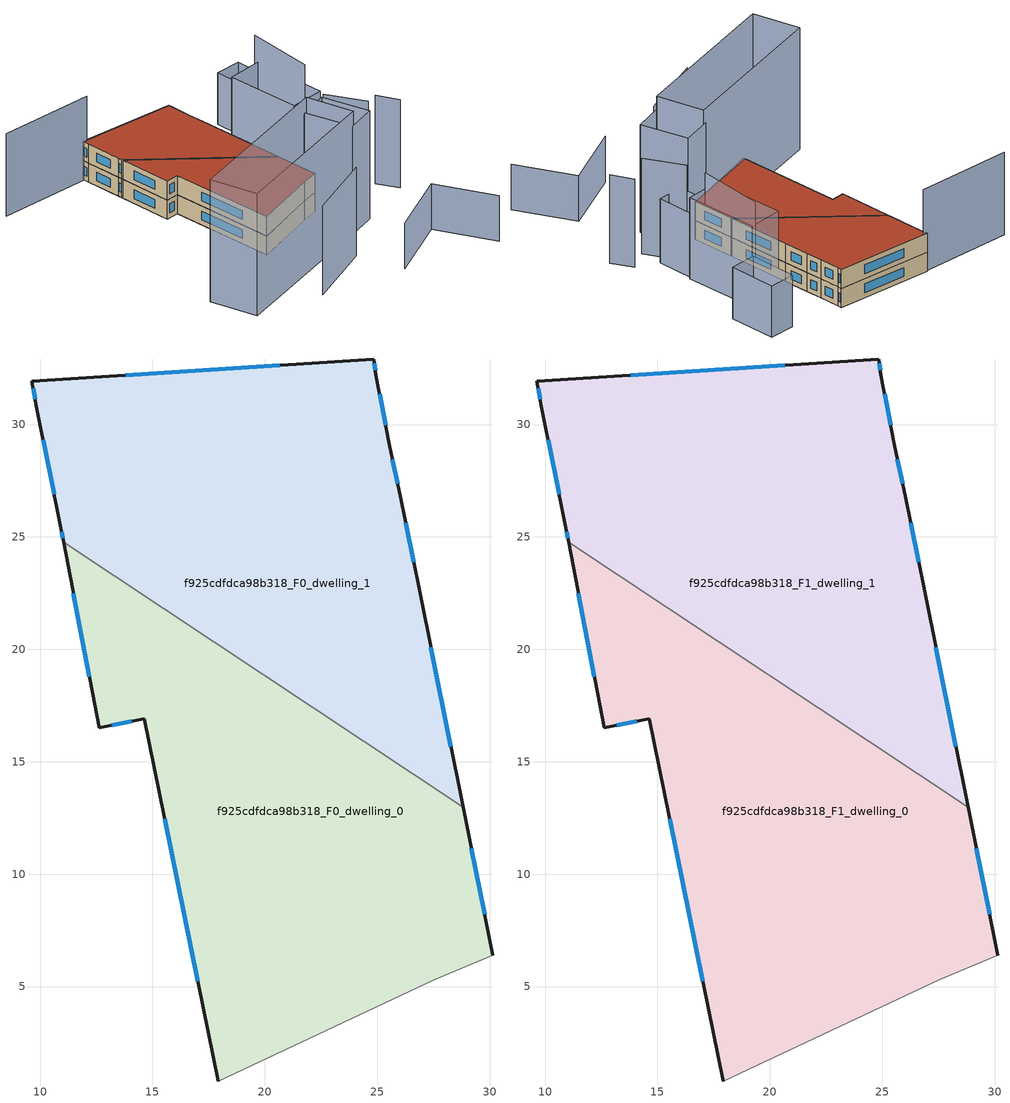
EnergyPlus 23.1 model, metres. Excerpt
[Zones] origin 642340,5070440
f925cdfdca98b318_F0_dwelling_0
 floor ground (EU_floor_Construction): 27.54,5.3 30.14,6.4 28.82,12.97 11.05,24.77 12.63,16.51 14.63,16.91 17.93,0.8 z0
 wall outside (EU_wall_Construction): 17.93,0.8 14.63,16.91 12.63,16.51 11.05,24.77 / 28.82,12.97 30.14,6.4 z0:3
 wall adiabatic (EU_wall_Construction): 30.14,6.4 27.54,5.3 17.93,0.8 z0:3
 wall to f925cdfdca98b318_F0_dwelling_1 (EU_wall_Construction): 11.05,24.77 28.82,12.97 z0:3
 window (EU_Window_Construction): 17.02,5.23 15.54,12.47 / 14.08,16.8 13.18,16.62 / 12.2,18.78 11.49,22.5 / 29.18,11.16 29.78,8.2 z0.83:2.17
f925cdfdca98b318_F0_dwelling_1
 floor ground (EU_floor_Construction): 28.82,12.97 26.84,22.81 26.04,26.71 25.54,29.11 24.94,32.22 24.84,32.92 9.63,31.92 9.83,30.82 10.93,25.42 11.05,24.77 z0
 wall outside (EU_wall_Construction): 11.05,24.77 10.93,25.42 9.83,30.82 9.63,31.92 24.84,32.92 24.94,32.22 25.54,29.11 26.04,26.71 26.84,22.81 28.82,12.97 z0:3
 window (EU_Window_Construction): 24.87,32.72 24.92,32.41 / 25.11,31.36 25.38,29.97 / 25.68,28.45 25.9,27.37 / 26.26,25.64 26.62,23.88 / 27.39,20.1 28.27,15.68 / 11.02,24.95 10.96,25.24 / 10.63,26.9 10.13,29.33 / 9.78,31.12 9.69,31.62 / 13.82,32.2 20.66,32.64 z0.83:2.17
f925cdfdca98b318_F1_dwelling_0
 floor to f925cdfdca98b318_F0_dwelling_0 (EU_floor_Construction): 27.54,5.3 30.14,6.4 28.82,12.97 11.05,24.77 12.63,16.51 14.63,16.91 17.93,0.8 z3
 wall outside (EU_wall_Construction): 17.93,0.8 14.63,16.91 12.63,16.51 11.05,24.77 / 28.82,12.97 30.14,6.4 z3:6
 wall adiabatic (EU_wall_Construction): 30.14,6.4 27.54,5.3 17.93,0.8 z3:6
 wall to f925cdfdca98b318_F1_dwelling_1 (EU_wall_Construction): 11.05,24.77 28.82,12.97 z3:6
 window (EU_Window_Construction): 17.02,5.23 15.54,12.47 / 14.08,16.8 13.18,16.62 / 12.2,18.78 11.49,22.5 / 29.18,11.16 29.78,8.2 z3.83:5.17
 roof outside (EU_roof_Construction): 28.82,12.97 30.14,6.4 27.54,5.3 17.93,0.8 14.63,16.91 12.63,16.51 11.05,24.77 z6
f925cdfdca98b318_F1_dwelling_1
 floor to f925cdfdca98b318_F0_dwelling_1 (EU_floor_Construction): 28.82,12.97 26.84,22.81 26.04,26.71 25.54,29.11 24.94,32.22 24.84,32.92 9.63,31.92 9.83,30.82 10.93,25.42 11.05,24.77 z3
 wall outside (EU_wall_Construction): 11.05,24.77 10.93,25.42 9.83,30.82 9.63,31.92 24.84,32.92 24.94,32.22 25.54,29.11 26.04,26.71 26.84,22.81 28.82,12.97 z3:6
 window (EU_Window_Construction): 24.87,32.72 24.92,32.41 / 25.11,31.36 25.38,29.97 / 25.68,28.45 25.9,27.37 / 26.26,25.64 26.62,23.88 / 27.39,20.1 28.27,15.68 / 11.02,24.95 10.96,25.24 / 10.63,26.9 10.13,29.33 / 9.78,31.12 9.69,31.62 / 13.82,32.2 20.66,32.64 z3.83:5.17
 roof outside (EU_roof_Construction): 24.94,32.22 25.54,29.11 26.04,26.71 26.84,22.81 28.82,12.97 11.05,24.77 10.93,25.42 9.83,30.82 9.63,31.92 24.84,32.92 z6
shading: 17.87,-12.28 27.68,-6.57 z0:14; 30.93,-13.22 40.09,-6.8 / 40.09,-6.8 45.67,-14.76 z0:7.2; 4.39,-4.79 27.96,5.48 / 27.96,5.48 30.93,-1.32 / 30.93,-1.32 7.36,-11.6 / 7.36,-11.6 4.39,-4.79 z0:19.2; 31.89,7.31 35.04,0.49 / 35.04,0.49 30.69,-1.52 / 30.69,-1.52 27.54,5.3 / 27.54,5.3 31.89,7.31 z0:17; 10.2,31.77 -4.61,30.04 z0:13; 43.25,4.69 41.13,7.65 z0:13.9; 38.24,5.29 34.44,10.44 z0:15.1; 36.55,14.8 37.65,8.7 / 37.65,8.7 33.66,7.98 / 33.66,7.98 32.56,14.08 / 32.56,14.08 36.55,14.8 z0:10.1; 29.34,24.61 34.55,25.71 / 34.55,25.71 36.92,14.5 / 36.92,14.5 31.71,13.4 / 31.71,13.4 29.34,24.61 z0:12.8; 35.32,15.95 34.45,26.31 z0:16.8; 34.52,25.9 33.21,33.11 / 33.21,33.11 37.14,33.82 / 37.14,33.82 38.45,26.61 / 38.45,26.61 34.52,25.9 z0:8.1
[Building]
EU S2 Campaign: North Axis=0; Terrain=City; Solar Distribution=FullExterior
[Site:Location]
Lyon-Bron: Latitude=45.75; Longitude=5; Time Zone=1; Elevation=198
[SizingPeriod:WeatherFileDays]
AnnualSizingPeriod: Begin Month=1; Begin Day of Month=1; End Month=12; End Day of Month=31; Day of Week for Start Day=Monday; Use Weather File Daylight Saving Period=No; Use Weather File Rain and Snow Indicators=No
[MATERIAL]
EU_InternalMass_Material: Roughness=MediumRough; Thickness=0.1; Conductivity=1; Density=1800; Specific Heat=900; Thermal Absorptance=0.9; Solar Absorptance=0.7; Visible Absorptance=0.7
[MATERIAL:NOMASS] Roughness=MediumRough; Thermal Absorptance=0.9; Solar Absorptance=0.7; Visible Absorptance=0.7
Name | Thermal Resistance
EU_wall_NoMass | 0.87146
EU_roof_NoMass | 0.842276
EU_floor_NoMass | 0.496999
[WINDOWMATERIAL:SIMPLEGLAZINGSYSTEM]
EU_Window_SimpleGlazing: UFactor=2.2525; Solar Heat Gain Coefficient=0.76; Visible Transmittance=0.76
[CONSTRUCTION]
EU_wall_Construction: EU_wall_NoMass
EU_roof_Construction: EU_roof_NoMass
EU_floor_Construction: EU_floor_NoMass
EU_InternalMass_Construction: EU_InternalMass_Material
EU_Window_Construction: EU_Window_SimpleGlazing
[ZONE] Type=1; Multiplier=1; Ceiling Height=autocalculate; Floor Area=autocalculate; Part of Total Floor Area=Yes
Name | Volume
f925cdfdca98b318_F0_dwelling_0 | 625.15
f925cdfdca98b318_F1_dwelling_0 | 625.151
f925cdfdca98b318_F0_dwelling_1; f925cdfdca98b318_F1_dwelling_1 | 625.144
[INTERNALMASS] Construction=EU_InternalMass_Construction
Name | Zone or ZoneList | Surface Area
f925cdfdca98b318_F0_dwelling_0_EU_InternalMass | f925cdfdca98b318_F0_dwelling_0 | 208.383
f925cdfdca98b318_F0_dwelling_1_EU_InternalMass | f925cdfdca98b318_F0_dwelling_1 | 208.381
f925cdfdca98b318_F1_dwelling_0_EU_InternalMass | f925cdfdca98b318_F1_dwelling_0 | 208.383
f925cdfdca98b318_F1_dwelling_1_EU_InternalMass | f925cdfdca98b318_F1_dwelling_1 | 208.381
[OTHEREQUIPMENT] Fuel Type=Electricity; Design Level Calculation Method=Watts/Area; Power per Zone Floor Area=1; Fraction Latent=0; Fraction Radiant=0; Fraction Lost=0; Carbon Dioxide Generation Rate=0; EndUse Subcategory=EU_Step8_InternalGains
Name | Zone or ZoneList or Space or SpaceList | Schedule
EU_Step8_InternalGain_f925cdfdca98b318_F0_dwelling_0_f000 | f925cdfdca98b318_F0_dwelling_0 | EU_Step8_GainSchedule_f925cdfdca98b318_F0_dwelling_0_f000
EU_Step8_InternalGain_f925cdfdca98b318_F0_dwelling_1_f000 | f925cdfdca98b318_F0_dwelling_1 | EU_Step8_GainSchedule_f925cdfdca98b318_F0_dwelling_1_f000
EU_Step8_InternalGain_f925cdfdca98b318_F1_dwelling_0_f000 | f925cdfdca98b318_F1_dwelling_0 | EU_Step8_GainSchedule_f925cdfdca98b318_F1_dwelling_0_f000
EU_Step8_InternalGain_f925cdfdca98b318_F1_dwelling_1_f000 | f925cdfdca98b318_F1_dwelling_1 | EU_Step8_GainSchedule_f925cdfdca98b318_F1_dwelling_1_f000
[ZONEVENTILATION:DESIGNFLOWRATE] Schedule=EU_AlwaysOn; Design Flow Rate Calculation Method=AirChanges/Hour; Air Changes per Hour=0.425; Ventilation Type=Natural; Fan Pressure Rise=0; Fan Total Efficiency=1; Constant Term Coefficient=1; Temperature Term Coefficient=0; Velocity Term Coefficient=0; Velocity Squared Term Coefficient=0; Minimum Indoor Temperature=-100; Maximum Indoor Temperature=100; Delta Temperature=-100; Minimum Outdoor Temperature=-100; Maximum Outdoor Temperature=100; Maximum Wind Speed=40
Name | Zone or ZoneList or Space or SpaceList
EU_ConstantAir_f925cdfdca98b318_F0_dwelling_0 | f925cdfdca98b318_F0_dwelling_0
EU_ConstantAir_f925cdfdca98b318_F0_dwelling_1 | f925cdfdca98b318_F0_dwelling_1
EU_ConstantAir_f925cdfdca98b318_F1_dwelling_0 | f925cdfdca98b318_F1_dwelling_0
EU_ConstantAir_f925cdfdca98b318_F1_dwelling_1 | f925cdfdca98b318_F1_dwelling_1
[HVACTEMPLATE:THERMOSTAT] Constant Heating Setpoint=20; Constant Cooling Setpoint=50
EU_HeatOnly_f925cdfdca98b318_F0_dwelling_0; EU_HeatOnly_f925cdfdca98b318_F0_dwelling_1; EU_HeatOnly_f925cdfdca98b318_F1_dwelling_0; EU_HeatOnly_f925cdfdca98b318_F1_dwelling_1
[HVACTEMPLATE:ZONE:IDEALLOADSAIRSYSTEM] System Availability Schedule=EU_AlwaysOn; Maximum Heating Supply Air Temperature=50; Minimum Cooling Supply Air Temperature=13; Maximum Heating Supply Air Humidity Ratio=0.0156; Minimum Cooling Supply Air Humidity Ratio=0.0077; Heating Limit=NoLimit; Cooling Limit=NoLimit; Heating Availability Schedule=EU_AlwaysOn; Cooling Availability Schedule=EU_CoolingOff; Dehumidification Control Type=ConstantSensibleHeatRatio; Cooling Sensible Heat Ratio=0.7; Dehumidification Setpoint=60; Humidification Control Type=None; Humidification Setpoint=30; Outdoor Air Method=None; Outdoor Air Flow Rate per Person=0.00944; Outdoor Air Flow Rate per Zone Floor Area=0; Outdoor Air Flow Rate per Zone=0; Demand Controlled Ventilation Type=None; Outdoor Air Economizer Type=NoEconomizer; Heat Recovery Type=None; Sensible Heat Recovery Effectiveness=0.7; Latent Heat Recovery Effectiveness=0.65
Name | Template Thermostat
f925cdfdca98b318_F0_dwelling_0 | EU_HeatOnly_f925cdfdca98b318_F0_dwelling_0
f925cdfdca98b318_F0_dwelling_1 | EU_HeatOnly_f925cdfdca98b318_F0_dwelling_1
f925cdfdca98b318_F1_dwelling_0 | EU_HeatOnly_f925cdfdca98b318_F1_dwelling_0
f925cdfdca98b318_F1_dwelling_1 | EU_HeatOnly_f925cdfdca98b318_F1_dwelling_1
[SIZING:ZONE] Zone Cooling Design Supply Air Temperature Input Method=SupplyAirTemperature; Zone Cooling Design Supply Air Temperature=13; Zone Heating Design Supply Air Temperature Input Method=SupplyAirTemperature; Zone Heating Design Supply Air Temperature=50; Zone Cooling Design Supply Air Humidity Ratio=0.008; Zone Heating Design Supply Air Humidity Ratio=0.008; Cooling Design Air Flow Method=DesignDay; Cooling Design Air Flow Rate=0; Cooling Minimum Air Flow per Zone Floor Area=0.000762; Cooling Minimum Air Flow=0; Cooling Minimum Air Flow Fraction=0.2; Heating Design Air Flow Method=DesignDay; Heating Design Air Flow Rate=0; Heating Maximum Air Flow per Zone Floor Area=0.002032; Heating Maximum Air Flow=0.141576; Heating Maximum Air Flow Fraction=0.3; Account for Dedicated Outdoor Air System=No; Dedicated Outdoor Air System Control Strategy=NeutralSupplyAir; Dedicated Outdoor Air Low Setpoint Temperature for Design=autosize; Dedicated Outdoor Air High Setpoint Temperature for Design=autosize; Zone Load Sizing Method=Sensible Load Only No Latent Load; Zone Latent Cooling Design Supply Air Humidity Ratio Input Method=HumidityRatioDifference; Zone Cooling Design Supply Air Humidity Ratio Difference=0.005; Zone Latent Heating Design Supply Air Humidity Ratio Input Method=HumidityRatioDifference; Zone Humidification Design Supply Air Humidity Ratio Difference=0.005
f925cdfdca98b318_F0_dwelling_0; f925cdfdca98b318_F0_dwelling_1; f925cdfdca98b318_F1_dwelling_0; f925cdfdca98b318_F1_dwelling_1
[SCHEDULE:CONSTANT]
Name | Hourly Value
EU_AlwaysOn | 1
EU_CoolingOff | 0
[SCHEDULE:FILE] Column Number=1; Rows to Skip at Top=0; Number of Hours of Data=8760; Column Separator=Comma; Interpolate to Timestep=No; Minutes per Item=60; Adjust Schedule for Daylight Savings=Yes
Name | File
EU_Step8_GainSchedule_f925cdfdca98b318_F0_dwelling_0_f000 | ../../schedules/f925cdfdca98b318/f925cdfdca98b318_F0_dwelling_0_f000_gain.csv
EU_Step8_GainSchedule_f925cdfdca98b318_F0_dwelling_1_f000 | ../../schedules/f925cdfdca98b318/f925cdfdca98b318_F0_dwelling_1_f000_gain.csv
EU_Step8_GainSchedule_f925cdfdca98b318_F1_dwelling_0_f000 | ../../schedules/f925cdfdca98b318/f925cdfdca98b318_F1_dwelling_0_f000_gain.csv
EU_Step8_GainSchedule_f925cdfdca98b318_F1_dwelling_1_f000 | ../../schedules/f925cdfdca98b318/f925cdfdca98b318_F1_dwelling_1_f000_gain.csv
